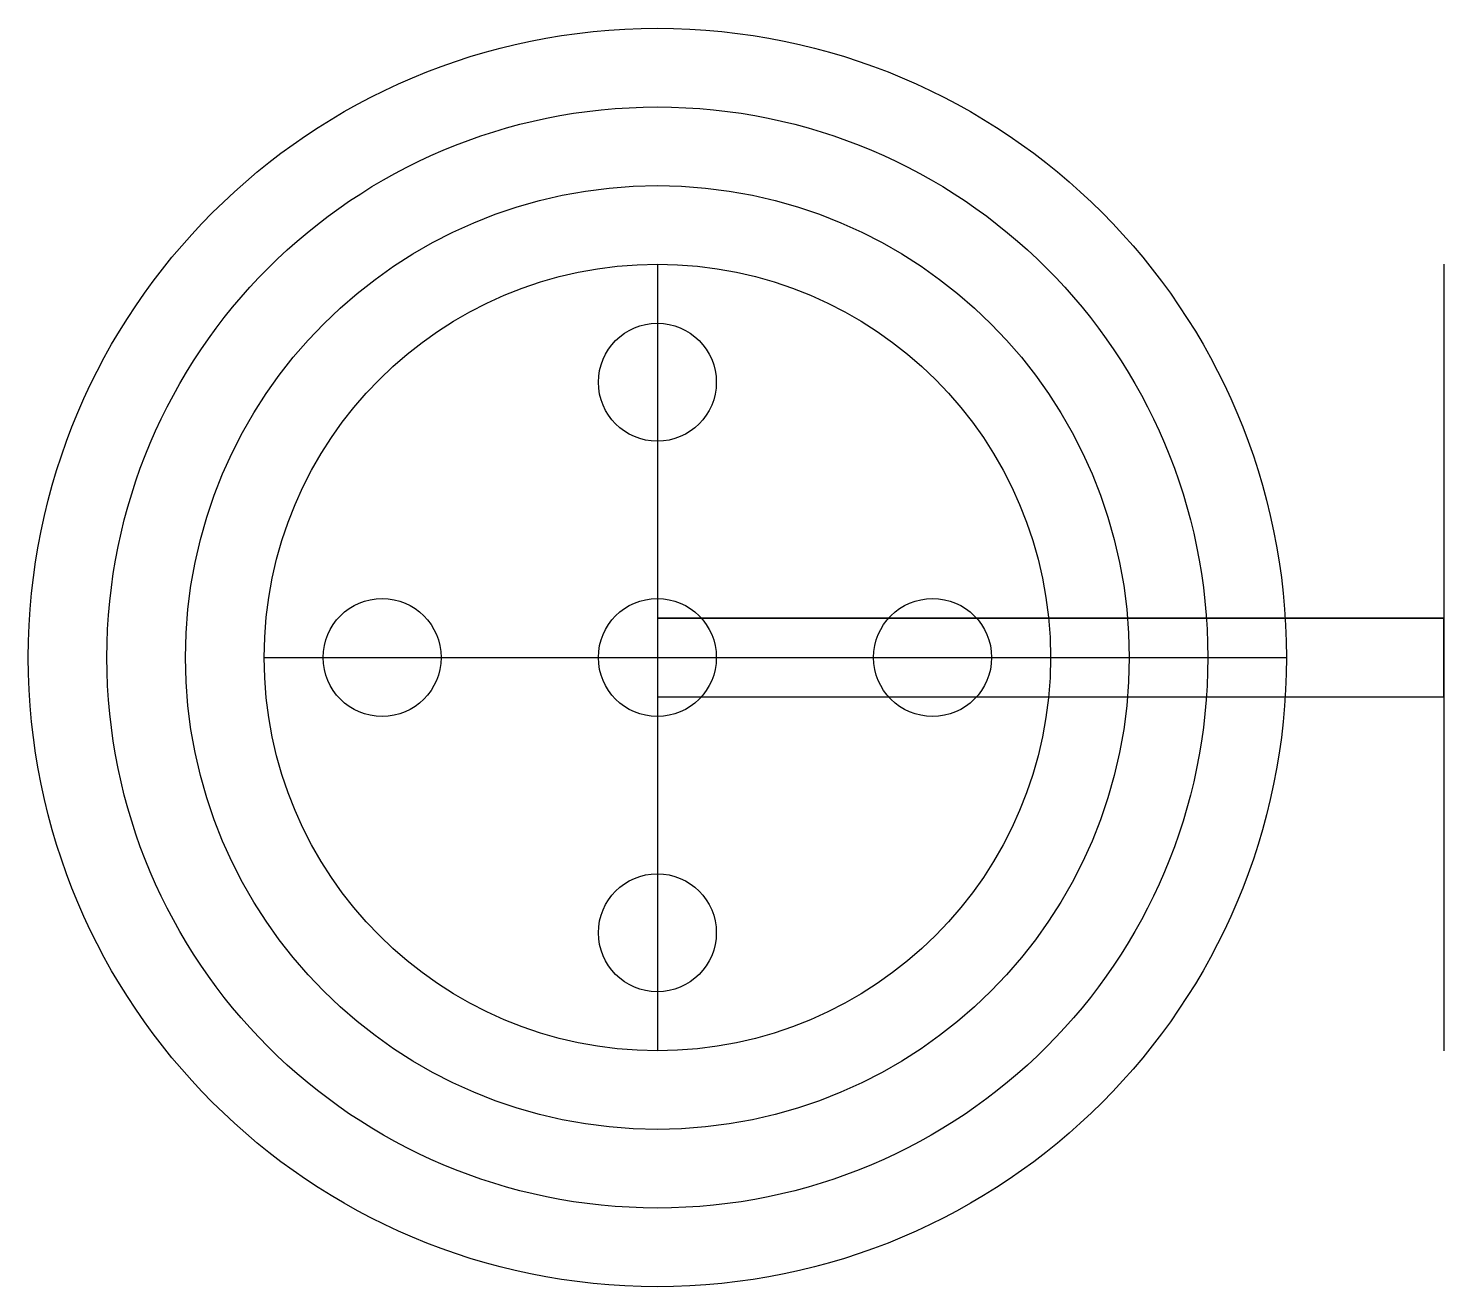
# Model space of a CAD drawing. Header units: inches. Extents: x 23.9 to 59.9, y 17.8 to 49.8.
import ezdxf

# ---------------------------------------------------------------- set-up
doc = ezdxf.new("R2010")
doc.units = ezdxf.units.IN
doc.header["$MEASUREMENT"] = 0
doc.layers.add('Construction 1', color=150, linetype='Continuous')
doc.layers.add('Construction 2', color=30, linetype='Continuous')

msp = doc.modelspace()

# ---------------------------------------------------------------- linework, layer by layer
at = {"layer": 'Construction 1'}
for p, q in [((39.925, 43.817), (39.925, 23.817)), ((59.925, 43.817), (59.925, 23.817)), ((29.925, 33.817), (49.925, 33.817))]:
    msp.add_line(p, q, dxfattribs=at)
for centre in [(39.925, 40.817), (32.925, 33.817), (39.925, 33.817), (46.925, 33.817), (39.925, 26.817)]:
    msp.add_circle(centre, 1.5, dxfattribs=at)
at = {"layer": 'Construction 2'}
for p, q in [((39.925, 34.817), (59.925, 34.817)), ((49.925, 33.817), (55.925, 33.817)), ((39.925, 32.817), (59.925, 32.817))]:
    msp.add_line(p, q, dxfattribs=at)
msp.add_lwpolyline([(39.925, 32.817), (59.925, 32.817), (59.925, 34.817), (39.925, 34.817)], close=True, dxfattribs=at)
at = {"layer": 'Construction 2', "elevation": 3}
msp.add_lwpolyline([(39.925, 32.817), (59.925, 32.817), (59.925, 34.817), (39.925, 34.817)], close=True, dxfattribs=at)
at = {"layer": 'Construction 2'}
for centre, radius in [((39.925, 33.817), 16), ((39.925, 33.817), 14), ((39.925, 33.817, 20), 14), ((39.925, 33.817), 12), ((39.925, 33.817), 12), ((39.925, 33.817), 12), ((39.925, 33.817), 10), ((39.925, 33.817, 20), 10), ((39.925, 40.817), 1.5), ((32.925, 33.817), 1.5), ((46.925, 33.817), 1.5), ((39.925, 26.817), 1.5)]:
    msp.add_circle(centre, radius, dxfattribs=at)

doc.saveas('drawing.dxf')
